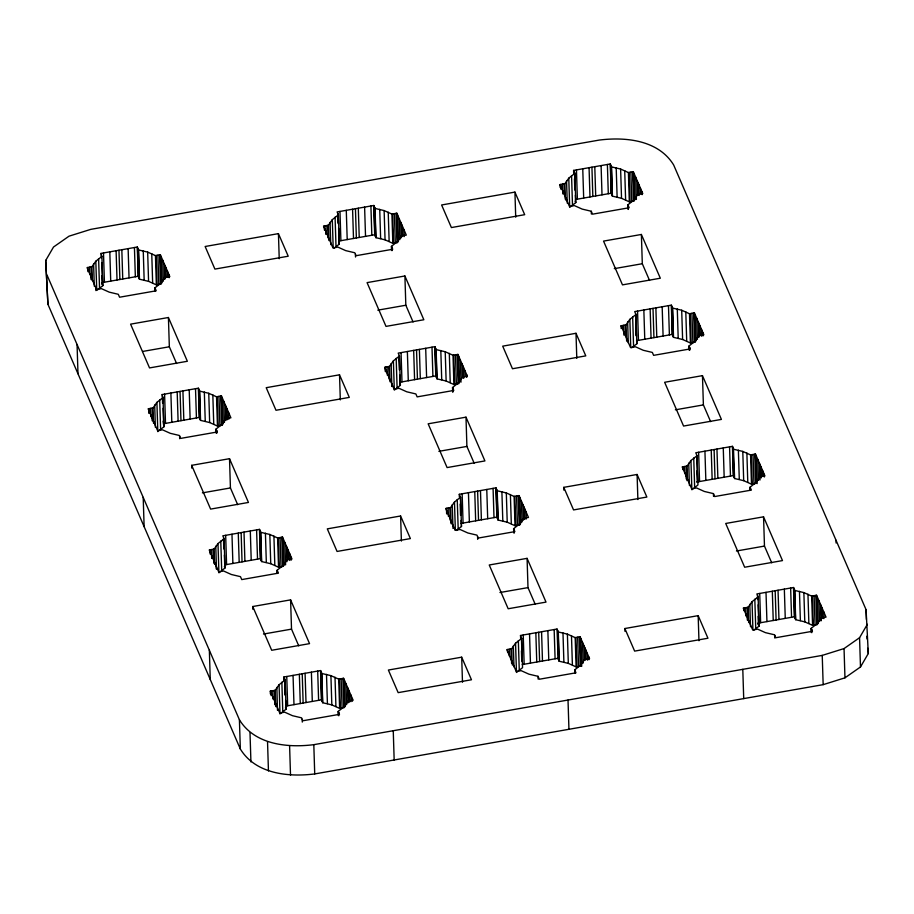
<?xml version="1.0" encoding="UTF-8"?>
<svg xmlns="http://www.w3.org/2000/svg" width="914" height="914" viewBox="0 0 914 914"><rect width="100%" height="100%" fill="white"/><g stroke="black" fill="none" stroke-linecap="round" stroke-linejoin="round"><path stroke-width="1.37" d="M92.394 280.689L91.948 266.751L95.821 261.198L101.911 256.388L100.643 253.452L137.294 247.02L138.562 249.945L139.476 279.204L148.571 281.352L156.363 284.86L160.51 284.14L159.584 254.88M153.518 423.262L153.038 407.93L156.911 402.377L162.989 397.567L161.721 394.631L198.372 388.199L199.64 391.123L200.566 420.394L209.66 422.542L217.452 426.05L222.353 425.181L221.439 395.922L216.538 396.79L208.746 393.283L199.64 391.123M328.914 240.553L328.434 225.232L332.296 219.668L338.386 214.859L337.117 211.934L373.769 205.49L375.037 208.426L375.962 237.686L385.057 239.834L392.849 243.341L397.75 242.484L396.836 213.213L391.923 214.082L384.131 210.574L375.037 208.426M214.607 564.441L214.116 549.12L217.989 543.567L224.079 538.746L222.81 535.821L259.462 529.377L260.73 532.314L261.644 561.573L270.75 563.721L278.542 567.228L282.677 566.497L281.752 537.238M389.992 381.744L389.513 366.411L393.386 360.859L399.475 356.037L398.207 353.112L434.858 346.68L436.127 349.605L437.041 378.864L446.135 381.012L453.927 384.52L458.074 383.8L457.149 354.541M565.389 199.035L564.909 183.703L568.782 178.15L574.86 173.34L573.592 170.404L610.255 163.972L611.523 166.896L612.437 196.156L621.531 198.315L629.323 201.823L634.236 200.954L633.311 171.695L628.409 172.552L620.617 169.044L611.523 166.896M275.685 705.631L275.205 690.299L279.078 684.746L285.157 679.925L283.888 677L320.551 670.568L321.819 673.492L322.733 702.752L331.828 704.9L339.62 708.407L343.767 707.687L342.841 678.428M451.082 522.922L450.602 507.59L454.475 502.037L460.553 497.227L459.285 494.291L495.936 487.859L497.205 490.784L498.13 520.055L507.224 522.202L515.016 525.71L519.917 524.842L519.003 495.582L514.102 496.439L506.31 492.932L497.205 490.784M626.65 341.185L625.999 324.893L629.86 319.329L635.95 314.519L634.682 311.594L671.333 305.15L672.601 308.087L673.527 337.346L682.621 339.494L690.413 343.001L695.314 342.133M512.126 662.707L511.68 648.78L515.553 643.216L521.643 638.406L520.374 635.481L557.026 629.038L558.294 631.974L559.208 661.233L568.314 663.381L576.106 666.889L580.241 666.157L579.316 636.898M687.522 479.999L687.077 466.071L690.95 460.519L697.039 455.698L695.771 452.773L732.422 446.34L733.691 449.265L742.785 451.413L750.577 454.921L755.478 454.064L764.949 475.943L760.048 476.8L756.175 482.364L750.086 487.173L750.177 489.961M748.646 622.583L748.166 607.25L752.039 601.698L758.117 596.888L756.849 593.951L793.501 587.519L794.769 590.444L795.694 619.703L804.788 621.863L812.58 625.359L817.482 624.502L816.568 595.243L811.666 596.099L803.863 592.592L794.769 590.444M816.568 595.243L826.039 617.121L821.126 617.99L817.253 623.542L811.175 628.352L811.301 632.534M45.7 260.467L53.515 247.031L69.041 236.166L90.84 229.345L599.276 140.071C625.69 136.734 658.48 140.082 673.664 164.988L866.084 609.718L868.3 653.533L860.485 666.969L844.959 677.834L823.16 684.655L314.724 773.93C288.31 777.266 255.52 773.918 240.336 749.012L47.916 304.282L45.7 260.467L47.916 304.282M47.002 275.023L239.411 719.752C254.606 744.647 287.384 748.006 313.81 744.67L822.234 655.395L844.045 648.574L859.56 637.709L867.386 624.262M101.911 256.388L102.825 285.648L96.747 290.458L95.821 261.198M334.147 248.094L339.3 244.118L338.386 214.859M158.75 430.802L163.914 426.827L162.989 397.567M574.86 173.34L575.786 202.6L569.696 207.409L568.782 178.15M399.475 356.037L400.389 385.308L394.311 390.118L393.386 360.859M224.079 538.746L224.993 568.005L218.914 572.827L217.989 543.567M631.711 347.754L636.864 343.778L635.95 314.519M456.315 530.463L461.479 526.487L460.553 497.227M280.929 713.171L286.082 709.195L285.157 679.925M697.039 455.698L697.953 484.957L691.875 489.778L690.95 460.519M521.643 638.406L522.557 667.666L516.479 672.487L515.553 643.216M753.879 630.123L759.043 626.147L758.117 596.888M155.049 290.641L154.957 287.853L161.047 283.043L164.92 277.49L169.821 276.622L160.35 254.743L155.449 255.6L147.657 252.093L138.562 249.945M391.569 250.516L391.443 246.334L397.521 241.513L401.395 235.961L406.296 235.104L396.836 213.213M216.184 433.213L216.047 429.043L222.125 424.222L225.998 418.669L230.911 417.812L221.439 395.922M628.055 208.986L627.918 204.805L634.008 199.995L637.869 194.442L642.782 193.574L633.311 171.695M452.659 391.695L452.521 387.513L458.611 382.703L462.484 377.151L467.385 376.282L457.914 354.404L453.013 355.26L445.221 351.753L436.127 349.605M277.216 573.009L277.136 570.222L283.214 565.4L287.087 559.848L291.989 558.991L282.529 537.101L277.616 537.969L269.824 534.462L260.73 532.314M689.133 350.176L689.007 345.995L695.086 341.173L698.959 335.621L703.86 334.764L694.4 312.874L689.487 313.742L681.695 310.234L672.601 308.087M513.737 532.873L513.611 528.692L519.689 523.882L523.562 518.329L528.475 517.461L519.003 495.582M338.351 715.582L338.214 711.4L344.304 706.591L348.177 701.038L353.078 700.17L343.607 678.291L338.706 679.148L330.914 675.64L321.819 673.492M574.78 672.67L574.7 669.882L580.778 665.061L584.652 659.508L589.553 658.651L580.093 636.761L575.18 637.629L567.388 634.122L558.294 631.974M278.439 233.63L205.136 246.494L214.904 269.093L288.218 256.217L278.439 233.63L279.227 258.708M514.925 192.1L441.611 204.976L451.39 227.563L524.693 214.687L514.925 192.1L515.713 217.189M91.948 266.751L87.047 267.619L96.518 289.498L101.42 288.641L109.212 292.137L118.306 294.297L119.574 297.221L156.225 290.789L154.957 287.853M328.434 225.232L323.522 226.089L332.993 247.968L337.894 247.111L345.686 250.619L354.792 252.767L356.049 255.703L392.712 249.259L391.443 246.334M560.088 187.359L560.008 184.571L564.909 183.703M101.557 282.712L138.208 276.279L139.476 279.204M338.991 241.022L374.694 234.761L375.962 237.686M575.466 199.503L611.169 193.231L612.437 196.156M168.427 317.501L130.588 324.15L149.53 367.919L187.359 361.27L168.427 317.501L169.341 346.772L176.585 363.498M404.902 275.982L367.074 282.62L386.005 326.389L423.845 319.751L404.902 275.982L405.827 305.242L413.071 321.979M641.388 234.464L603.548 241.102L622.48 284.871L660.319 278.222L641.388 234.464L642.302 263.723L649.546 280.449M142.721 351.444L169.341 346.772M377.802 310.166L405.827 305.242M614.277 268.636L642.302 263.723M339.528 374.809L266.214 387.685L275.994 410.272L349.297 397.396L339.528 374.809L340.316 399.886M576.003 333.29L502.7 346.155L512.468 368.742L585.783 355.877L576.003 333.29L576.791 358.368M153.038 407.93L148.125 408.798L157.596 430.677L162.509 429.82L170.301 433.327L179.395 435.475L180.664 438.4L217.315 431.968L216.047 429.043M389.513 366.411L384.611 367.268L394.083 389.158L398.984 388.29L406.776 391.798L415.87 393.945L417.138 396.882L453.79 390.438L452.521 387.513M621.177 328.537L621.086 325.75L625.999 324.893M163.595 423.73L199.298 417.458L200.566 420.394M400.081 382.212L435.772 375.94L437.041 378.864M636.555 340.682L672.258 334.41L673.527 337.346M191.677 465.329L229.517 458.691L248.448 502.449L210.608 509.098L191.677 465.329L191.757 468.117M465.991 417.161L428.152 423.81L447.095 467.58L484.923 460.93L465.991 417.161L466.905 446.42L474.149 463.158M702.466 375.643L664.638 382.281L683.569 426.05L721.409 419.412L702.466 375.643L703.392 404.902L710.624 421.64M202.405 492.875L230.431 487.95L237.674 504.688M438.88 451.345L466.905 446.42M675.366 409.826L703.392 404.902M400.606 515.987L327.303 528.863L337.072 551.45L410.386 538.586L400.606 515.987L401.395 541.077M563.778 487.345L637.092 474.469L646.861 497.056L573.558 509.932L563.778 487.345L563.869 490.133M214.116 549.12L209.215 549.977L218.686 571.867L223.587 570.999L231.379 574.506L240.473 576.654L241.742 579.59L278.404 573.147L277.136 570.222M450.602 507.59L445.689 508.458L455.161 530.337L460.073 529.48L467.865 532.988L476.959 535.136L478.228 538.06L514.879 531.628L513.611 528.692M687.077 466.071L682.175 466.928L691.647 488.819L696.548 487.95L704.34 491.458L713.434 493.606L714.702 496.542L751.354 490.098L750.086 487.173M224.684 564.909L260.387 558.648L261.644 561.573M461.159 523.391L496.862 517.118L498.13 520.055M696.685 482.032L733.336 475.6L734.605 478.525L743.699 480.673L751.491 484.18L755.638 483.46L754.713 454.189M252.755 606.519L290.595 599.87L309.538 643.639L271.698 650.277L252.755 606.519L252.847 609.295M527.081 558.351L489.241 564.989L508.173 608.758L546.012 602.109L527.081 558.351L527.995 587.611L535.238 604.337M763.556 516.821L725.716 523.471L744.659 567.228L782.487 560.59L763.556 516.821L764.47 546.081L771.713 562.818M263.483 634.053L291.52 629.129L298.752 645.867M499.969 592.523L527.995 587.611M736.444 551.005L764.47 546.081M461.696 657.177L388.381 670.042L398.161 692.641L471.464 679.765L461.696 657.177L462.484 682.255M624.868 628.524L698.17 615.648L707.95 638.235L634.636 651.111L624.868 628.524L624.959 631.311M270.384 693.943L270.304 691.155L275.205 690.299M511.68 648.78L506.779 649.637L516.25 671.516L521.151 670.659L528.943 674.166L538.038 676.314L539.306 679.239L575.969 672.807L574.7 669.882M748.166 607.25L743.253 608.118L752.725 629.997L757.637 629.14L765.429 632.648L774.524 634.796L775.792 637.721L812.443 631.288L811.175 628.352M285.762 706.099L321.465 699.827L322.733 702.752M522.248 664.569L557.951 658.297L559.208 661.233M757.775 623.211L794.426 616.779L795.694 619.703M627.918 204.805L629.186 207.741L592.535 214.173L591.267 211.248L582.172 209.1L574.38 205.593L569.468 206.45L560.008 184.571M689.007 345.995L690.276 348.919L653.613 355.352L652.356 352.427L643.25 350.279L635.459 346.772L630.557 347.628L621.086 325.75M575.146 201.137L575.786 202.6M636.864 343.778L636.578 340.534M757.969 623.668L759.043 626.147M338.671 242.656L339.3 244.118M399.761 383.834L400.389 385.308M461.479 526.487L461.102 520.454M338.214 711.4L339.482 714.337L302.831 720.769L301.563 717.844L292.469 715.685L284.677 712.177L279.764 713.046L270.304 691.155M101.751 283.169L102.825 285.648M163.914 426.827L163.149 421.183M224.364 566.543L224.993 568.005M285.442 707.722L286.082 709.195M867.832 648.232L868.3 653.533M866.084 609.718L866.392 619.464M866.918 636.19L866.998 638.977M859.56 637.709L860.485 666.969M844.045 648.574L844.959 677.834M836.013 540.22L836.104 543.007M823.663 611.649L823.891 618.618M822.04 607.89L822.349 617.647M821.298 606.188L821.697 618.721M821.126 617.99L821.218 620.777M820.566 604.474L821.046 619.806M822.234 655.395L823.16 684.655M818.933 600.715L819.595 621.611M817.31 596.956L818.133 623.428M815.802 595.38L816.716 624.639M814.111 595.677L815.037 624.936M812.432 595.974L813.346 625.233M811.666 596.099L812.58 625.359M811.803 629.815L811.895 632.602M811.369 628.809L811.461 631.597M807.953 594.191L808.879 623.451M803.863 592.592L804.788 621.863M799.453 591.347L800.378 620.606M794.574 589.987L795.5 619.246M794.14 588.982L795.054 618.241M793.706 587.976L794.62 617.236M793.501 587.519L794.426 616.779M790.644 588.022L791.558 617.281M784.338 589.13L785.263 618.39M778.043 590.238L778.957 619.498M775.175 590.741L776.1 620M774.718 635.253L774.809 638.041M772.319 591.244L773.233 620.503M764.207 474.229L764.298 477.017M762.584 470.47L762.756 476.045M766.012 592.341L766.937 621.611M760.951 466.711L761.305 477.862M760.22 464.998L760.608 477.542M759.477 463.295L760.002 480.01M757.855 459.525L758.506 480.433M756.221 455.766L757.1 483.632M755.478 454.064L756.404 483.323M759.717 593.449L760.631 622.708M757.923 596.431L758.003 599.207M758.186 604.782L758.837 625.69M753.033 454.487L753.947 483.746M757.489 595.414L757.615 599.595M758.14 616.322L758.403 624.685M751.342 454.784L752.268 484.043M750.577 454.921L751.491 484.18M754.815 599.184L755.741 628.444M750.291 487.63L750.371 490.418M752.039 601.698L752.908 629.563M746.875 453.013L747.789 482.272M749.811 604.405L750.508 626.696M742.785 451.413L743.699 480.673M747.401 607.387L747.789 619.932M747.252 617.35L747.344 620.138M745.71 607.684L745.973 616.047M744.03 607.981L744.11 610.769M738.375 450.156L739.289 479.416M742.796 669.334L743.71 698.604M733.485 448.808L734.605 478.525M733.051 447.803L733.976 477.062M732.617 446.797L733.542 476.057M732.422 446.34L733.336 475.6M729.555 446.843L730.48 476.103M723.26 447.94L724.174 477.211M716.953 449.048L717.878 478.308M714.097 449.551L715.011 478.81M713.434 493.606L713.526 496.393M711.229 450.054L712.155 479.313M703.129 333.05L703.209 335.838M701.495 329.291L701.712 336.261M704.934 451.162L705.848 480.421M699.873 325.533L700.181 335.278M699.13 323.819L699.53 336.363M698.387 322.105L698.867 337.437M696.765 318.346L697.416 339.254M695.131 314.587L695.965 341.059M694.4 312.874L695.268 340.751M698.627 452.27L699.553 481.529M693.635 313.011L694.549 342.27M696.925 458.028L697.668 481.712M691.944 313.308L692.869 342.567M696.925 470.961L697.279 482.101M690.253 313.605L691.178 342.864M689.487 313.742L690.413 343.001M693.737 457.994L694.651 487.253M698.17 615.648L698.959 640.737M689.636 347.457L689.727 350.245M689.202 346.452L689.293 349.239M685.786 311.823L686.711 341.082M688.722 463.215L689.419 485.517M681.695 310.234L682.621 339.494M686.905 477.873L686.997 480.661M686.311 466.209L686.711 478.742M686.163 476.16L686.254 478.947M684.632 466.506L684.849 473.463M682.941 466.803L683.032 469.579M677.285 308.978L678.199 338.237M672.407 307.63L673.321 336.889M671.973 306.613L672.887 335.884M671.539 305.607L672.453 334.867M671.333 305.15L672.258 334.41M668.477 305.653L669.391 334.912M662.17 306.761L663.096 336.021M655.875 307.869L656.789 337.129M653.007 308.372L653.933 337.632M650.14 308.875L651.065 338.134M642.039 191.871L642.131 194.659M640.417 188.113L640.588 193.677M643.844 309.983L644.77 339.243M638.783 184.342L639.137 195.493M638.041 182.64L638.44 195.173M637.309 180.926L637.744 194.865M635.676 177.167L636.384 199.458M634.053 173.409L634.887 199.88M637.549 311.091L638.463 340.351M632.545 171.832L633.471 201.091M635.756 314.062L636.452 336.352M635.664 324.196L636.018 335.347M630.854 172.129L631.78 201.388M629.175 172.426L630.089 201.686M628.409 172.552L629.323 201.823M632.648 316.815L633.562 346.075M637.092 474.469L637.881 499.547M628.112 205.262L628.249 209.443M629.86 319.329L630.74 347.206M624.708 170.644L625.622 199.903M627.632 322.036L628.295 342.933M620.617 169.044L621.531 198.315M625.233 325.018L625.576 336.169M623.542 325.315L623.851 335.072M621.851 325.613L621.943 328.4M616.196 167.799L617.121 197.058M611.317 166.439L612.243 195.699M610.883 165.434L611.809 194.693M610.449 164.429L611.363 193.688M610.255 163.972L611.169 193.231M607.387 164.474L608.301 193.734M601.092 165.583L602.006 194.842M594.786 166.691L595.711 195.95M591.929 167.193L592.843 196.453M591.267 211.248L591.358 214.036M589.062 167.696L589.976 196.956M582.755 168.793L583.68 198.064M576.46 169.901L577.385 199.161M574.666 172.883L575.192 189.598M575.363 195.173L575.58 202.143M574.449 178.836L574.803 189.986M573.798 170.861L573.878 173.649M573.592 170.404L573.684 173.192M588.822 656.938L588.902 659.725M587.188 653.179L587.405 660.148M571.558 175.637L572.484 204.896M585.566 649.42L585.863 659.165M584.823 647.706L585.211 660.251M584.08 645.992L584.514 659.931M582.458 642.234L583.109 663.141M566.554 180.858L567.251 203.148M580.824 638.475L581.704 666.34M580.093 636.761L581.007 666.032M565.48 197.218L565.56 200.006M564.144 183.84L564.498 194.99M577.637 637.195L578.551 666.455M562.453 184.137L562.761 193.894M575.946 637.492L576.871 666.752M560.773 184.434L560.899 188.615M575.18 637.629L576.106 666.889M560.739 186.273L560.83 189.061M574.895 670.339L574.986 673.127M571.479 635.71L572.393 664.969M567.388 634.122L568.314 663.381M568.017 700.033L568.942 729.292M562.978 632.865L563.892 662.124M558.1 631.517L559.014 660.776M557.666 630.511L558.58 659.771M557.026 629.038L558.146 658.766M554.158 629.54L555.084 658.8M547.863 630.649L548.777 659.908M541.568 631.757L542.482 661.016M538.7 632.26L539.614 661.519M538.038 676.314L538.129 679.102M535.832 632.762L536.758 662.022M526.098 512L526.327 518.958M529.537 633.87L530.451 663.13M524.476 508.23L524.83 519.381M523.733 506.527L524.133 519.061M523.002 504.814L523.482 520.146M521.368 501.055L522.031 521.951M519.746 497.296L520.58 523.768M523.231 634.979L524.156 664.238M518.238 495.719L519.152 524.979M521.437 637.949L522.191 661.633M516.547 496.016L517.473 525.276M521.448 650.871L521.745 660.628M520.569 635.938L520.66 638.726M514.868 496.313L515.782 525.573M514.102 496.439L515.016 525.71M518.341 640.703L519.255 669.962M514.239 530.166L514.331 532.953M513.805 529.149L513.897 531.937M510.389 494.531L511.314 523.791M513.325 645.924L513.988 666.82M512.251 662.284L512.343 665.072M506.31 492.932L507.224 522.202M511.509 660.582L511.6 663.37M510.915 648.906L511.269 660.057M509.235 649.203L509.452 656.172M507.544 649.5L507.636 652.288M501.889 491.686L502.814 520.946M497.01 490.327L497.936 519.586M496.576 489.321L497.49 518.581M496.142 488.316L497.056 517.575M495.936 487.859L496.862 517.118M493.08 488.362L493.994 517.621M486.774 489.47L487.699 518.729M480.478 490.578L481.392 519.837M477.611 491.081L478.536 520.34M477.588 536.598L477.679 539.386M474.754 491.583L475.668 520.843M466.643 374.569L466.734 377.356M465.02 370.81L465.192 376.385M468.448 492.692L469.373 521.951M463.387 367.051L463.741 378.202M462.655 365.337L463.044 377.882M461.913 363.635L462.347 377.562M460.29 359.876L460.987 382.166M458.657 356.106L459.491 382.589M457.914 354.404L458.839 383.663M462.153 493.788L463.067 523.059M460.359 496.77L460.93 514.879M455.469 354.826L456.383 384.097M460.188 504.117L460.53 515.268M459.285 494.291L459.376 497.079M453.778 355.123L454.704 384.394M453.013 355.26L453.927 384.52M457.251 499.524L458.177 528.783M452.727 387.97L452.853 392.152M454.475 502.037L455.343 529.903M449.311 353.352L450.225 382.612M452.247 504.745L452.99 528.429M451.173 521.106L451.253 523.893M445.221 351.753L446.135 381.012M449.837 507.727L450.225 520.272M448.146 508.024L448.408 516.387M446.466 508.321L446.638 513.897M440.811 350.496L441.725 379.767M435.921 349.148L436.846 378.407M435.487 348.143L436.412 377.402M435.053 347.137L435.978 376.397M434.858 346.68L435.772 375.94M431.991 347.183L432.916 376.442M425.696 348.291L426.61 377.551M419.389 349.388L420.314 378.659M416.533 349.891L417.447 379.161M413.665 350.393L414.59 379.664M403.931 229.631L404.148 236.6M407.37 351.502L408.284 380.761M402.309 225.872L402.617 235.618M401.566 224.159L401.966 236.703M400.823 222.445L401.315 237.777M399.201 218.686L399.852 239.594M397.567 214.927L398.401 241.399M401.063 352.61L401.989 381.869M396.07 213.35L396.984 242.61M399.269 355.58L399.715 369.519M399.886 375.094L400.195 384.851M394.38 213.648L395.305 242.907M398.972 358.756L399.315 369.907M392.689 213.945L393.614 243.204M391.923 214.082L392.849 243.341M396.173 358.334L397.087 387.605M392.072 247.797L392.163 250.585M391.638 246.791L391.729 249.579M388.222 212.162L389.147 241.422M391.158 363.555L391.855 385.857M391.706 383.686L391.798 386.473M384.131 210.574L385.057 239.834M388.747 366.548L389.147 379.082M387.068 366.845L387.33 375.197M385.377 367.142L385.502 371.324M385.354 368.982L385.434 371.769M379.721 209.317L380.635 238.577M393.249 730.72L394.163 759.98M374.843 207.969L375.757 237.229M374.409 206.964L375.323 236.223M373.975 205.947L374.889 235.218M373.769 205.49L374.694 234.761M370.913 205.993L371.827 235.264M364.606 207.101L365.531 236.36M358.311 208.209L359.225 237.469M355.443 208.712L356.369 237.971M355.42 254.229L355.512 257.017M352.576 209.215L353.501 238.474M346.28 210.323L347.206 239.582M339.985 211.431L340.899 240.69M338.191 214.402L338.488 224.159M338.626 228.34L339.105 243.661M337.746 213.396L338.054 223.153M352.336 698.467L352.427 701.244M350.713 694.697L350.93 701.666M335.084 217.155L335.998 246.414M349.079 690.938L349.434 702.089M348.348 689.225L348.737 701.769M347.606 687.522L348.085 702.843M332.296 219.668L333.176 247.545M345.972 683.763L346.635 704.66M330.068 222.376L330.777 244.666M344.349 679.993L345.184 706.476M343.607 678.291L344.532 707.55M327.669 225.358L328.057 237.903M341.151 678.714L342.076 707.984M325.978 225.655L326.241 234.018M325.887 231.562L325.978 234.35M339.471 679.011L340.385 708.281M338.706 679.148L339.62 708.407M324.287 225.952L324.424 230.134M338.854 712.863L338.934 715.651M338.42 711.857L338.5 714.645M335.004 677.24L335.918 706.499M330.914 675.64L331.828 704.9M326.492 674.383L327.418 703.654M321.614 673.035L322.539 702.295M321.18 672.03L322.105 701.289M320.745 671.025L321.671 700.284M320.551 670.568L321.465 699.827M317.684 671.07L318.609 700.33M313.81 744.67L314.724 773.93M311.388 672.178L312.302 701.438M305.082 673.275L306.007 702.546M302.226 673.778L303.14 703.049M302.191 719.307L302.283 722.094M299.358 674.281L300.272 703.552M291.258 557.277L291.338 560.065M289.624 553.518L289.841 560.488M290.595 599.87L291.52 629.129M293.051 675.389L293.977 704.648M288.001 549.76L288.31 559.517M287.259 548.046L287.613 559.197M286.516 546.344L286.996 561.664M284.894 542.573L285.591 564.875M283.26 538.814L284.094 565.286M289.601 745.927L290.515 775.186M282.529 537.101L283.443 566.372M286.756 676.497L287.682 705.757M284.962 679.468L285.442 694.8M285.625 700.375L285.888 708.738M280.072 537.535L280.986 566.794M284.7 684.038L285.054 695.188M284.094 677.457L284.174 680.245M283.888 677L283.98 679.788M278.382 537.832L279.307 567.091M277.616 537.969L278.542 567.228M281.855 682.221L282.78 711.492M277.33 570.679L277.422 573.466M279.078 684.746L279.992 714.005M273.914 536.05L274.828 565.32M276.851 687.442L277.49 710.361M275.777 703.814L275.857 706.602M269.824 534.462L270.75 563.721M275.034 702.101L275.125 704.888M274.44 690.436L274.874 704.363M272.749 690.733L273.012 699.096M271.07 691.03L271.127 695.657M265.414 533.205L266.328 562.464M267.528 741.665L268.453 770.925M260.536 531.857L261.45 561.116M260.102 530.851L261.016 560.111M259.656 529.846L260.581 559.105M259.462 529.377L260.387 558.648M256.594 529.88L257.52 559.151M250.299 530.988L251.224 560.248M244.004 532.097L244.918 561.356M250.002 732.674L250.927 761.933M241.136 532.599L242.05 561.859M238.268 533.102L239.194 562.361M239.411 719.752L240.336 749.012M228.546 412.34L228.763 419.309M231.973 534.21L232.887 563.47M229.517 458.691L230.431 487.95M226.912 408.569L227.266 419.72M226.169 406.867L226.569 419.4M225.438 405.153L225.918 420.486M223.804 401.395L224.467 422.291M222.182 397.636L223.016 424.107M225.667 535.318L226.592 564.578M220.674 396.059L221.588 425.318M223.873 538.289L224.227 549.44M224.398 555.015L224.798 567.548M218.983 396.356L219.908 425.616M223.484 538.677L223.793 548.434M217.304 396.653L218.218 425.913M216.538 396.79L217.452 426.05M220.777 541.042L221.691 570.302M216.675 430.505L216.767 433.293M216.241 429.5L216.332 432.288M212.825 394.871L213.75 424.13M215.761 546.264L216.469 568.554M216.321 566.394L216.401 569.182M208.746 393.283L209.66 422.542M213.35 549.257L213.796 563.184M211.671 549.543L211.934 557.906M211.58 555.449L211.671 558.237M209.98 549.84L210.117 554.021M204.325 392.026L205.25 421.285M209.352 650.265L210.266 679.525M199.446 390.666L200.372 419.937M199.012 389.661L199.926 418.92M198.578 388.656L199.492 417.915M198.372 388.199L199.298 417.458M195.516 388.701L196.43 417.961M189.209 389.81L190.135 419.069M182.914 390.918L183.828 420.177M180.047 391.421L180.972 420.68M179.59 435.932L179.681 438.72M177.19 391.923L178.104 421.183M169.079 274.92L169.17 277.707M167.456 271.15L167.628 276.725M170.884 393.031L171.809 422.291M165.822 267.391L166.131 277.148M165.091 265.688L165.48 278.222M164.349 263.975L164.828 279.296M162.726 260.216L163.377 281.112M161.093 256.446L161.927 282.929M160.35 254.743L161.275 284.003M164.589 394.128L165.503 423.399M162.795 397.11L162.966 402.686M163.138 408.25L163.709 426.37M157.905 255.177L158.819 284.437M162.361 396.105L162.578 403.063M156.214 255.463L157.139 284.734M155.449 255.6L156.363 284.86M159.687 399.864L160.613 429.123M155.163 288.31L155.243 291.098M156.911 402.377L157.825 431.637M151.747 253.692L152.661 282.952M154.683 405.085L155.38 427.375M147.657 252.093L148.571 281.352M152.272 408.067L152.661 420.611M152.124 418.029L152.215 420.817M150.582 408.364L150.844 416.727M148.902 408.661L149.028 412.842M148.868 410.5L148.959 413.288M143.247 250.847L144.161 280.107M138.357 249.488L139.282 278.747M137.923 248.482L138.848 277.742M137.488 247.477L138.414 276.736M137.294 247.02L138.208 276.279M143.201 497.387L144.126 526.647M134.427 247.523L135.352 276.782M128.131 248.631L129.045 277.89M121.825 249.728L122.75 278.998M118.969 250.242L119.883 279.501M116.101 250.744L117.026 280.004M109.806 251.841L110.72 281.101M103.499 252.95L104.425 282.209M101.922 262.889L102.631 285.191M101.271 254.915L101.363 257.702M101.934 275.822L102.197 284.185M98.609 258.685L99.523 287.944M95.776 287.784L95.867 290.572M93.594 263.895L94.291 286.196M91.183 266.888L91.583 279.433M91.034 276.851L91.126 279.638M89.503 267.185L89.721 274.154M87.813 267.482L87.938 271.664M77.062 344.509L77.987 373.78"/></g></svg>
